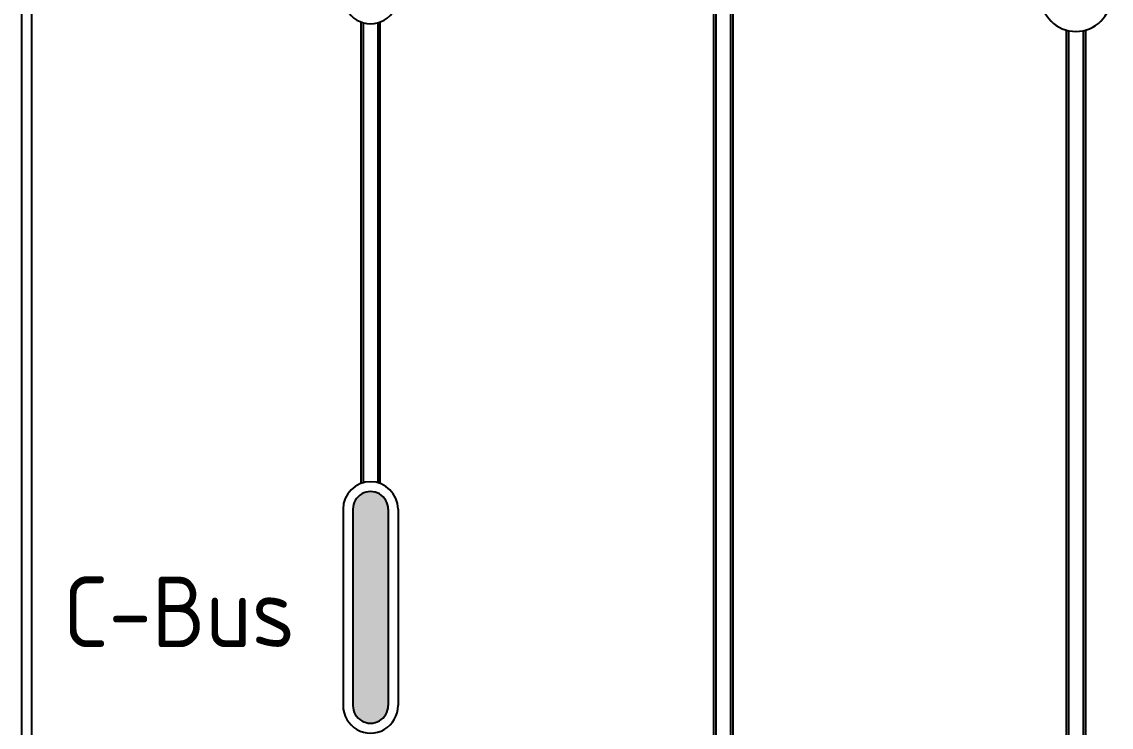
# Paper-space layout 'ARCH-D(24x36)' of a CAD drawing. Header units: inches. Extents: x 0.1 to 35.7, y 0.1 to 23.7.
# Drawn here: x 16.462 to 17.556, y 16.774 to 17.483 of the extents above; entities that cross this region are included whole.
import ezdxf

# ---------------------------------------------------------------- set-up
doc = ezdxf.new("R2010")
doc.units = ezdxf.units.IN
doc.header["$MEASUREMENT"] = 0
doc.styles.add('CBUS-STATUS', font='isocp.shx', dxfattribs={"bigfont": 'bigfont'})

# ---------------------------------------------------------------- blocks, each defined once
blk = doc.blocks.new('SLC5504xRVFCx')
h = blk.add_hatch(color=3)
h.dxf.hatch_style = 1
h.paths.add_polyline_path([(0.3327, -0.4562, 1.012386), (0.3681, -0.4557), (0.3681, -0.2589, 1.000011), (0.3327, -0.2589)])
at = {"color": 190}
for p, q in [((0, -0.876), (0, 0.876)), ((0.0098, 0.8782), (0.0098, -0.8782)), ((0.6949, 0.8782), (0.6949, -0.8782)), ((0.6975, -0.8835), (0.6975, 0.8835)), ((0.712, 0.8835), (0.712, -0.8835)), ((0.7146, -0.8782), (0.7146, 0.8782)), ((0.3406, 0.2307), (0.3406, -0.2332)), ((0.3602, -0.2332), (0.3602, 0.2307)), ((0.3432, -0.2323), (0.3432, 0.2298)), ((0.3576, 0.2298), (0.3576, -0.2323)), ((1.0492, 0.2224), (1.0492, -0.8781)), ((1.0518, -0.8835), (1.0518, 0.2217)), ((1.0663, 0.2217), (1.0663, -0.8835)), ((1.0689, -0.8782), (1.0689, 0.2224))]:
    blk.add_line(p, q, dxfattribs=at)
for p, q in [((0.3228, -0.2589), (0.3228, -0.4562)), ((0.3327, -0.2589), (0.3327, -0.4562)), ((0.3681, -0.2589), (0.3681, -0.4562)), ((0.378, -0.2589), (0.378, -0.4562))]:
    blk.add_line(p, q)
for centre, radius, start, end in [((0.3504, 0.2564), 0.0276, 180.0005, 0.0005), ((1.0591, 0.2564), 0.0354, 180, 0), ((0.3504, -0.2589), 0.0276, 0, 180), ((0.3504, -0.2589), 0.0177, 0.0002, 180.0005), ((0.3504, -0.4562), 0.0276, 180.0005, 0.0005), ((0.3504, -0.4562), 0.0177, 179.9999, 0.0003)]:
    blk.add_arc(centre, radius, start, end)
at = {"style": 'CBUS-STATUS'}
blk.add_text('C-Bus', height=0.07087, dxfattribs=at).set_placement((0.0415, -0.3974))

psp = doc.layouts.new('ARCH-D(24x36)')

# ---------------------------------------------------------------- block references
psp.add_blockref('SLC5504xRVFCx', (16.4617, 17.2518))

doc.saveas('drawing.dxf')
